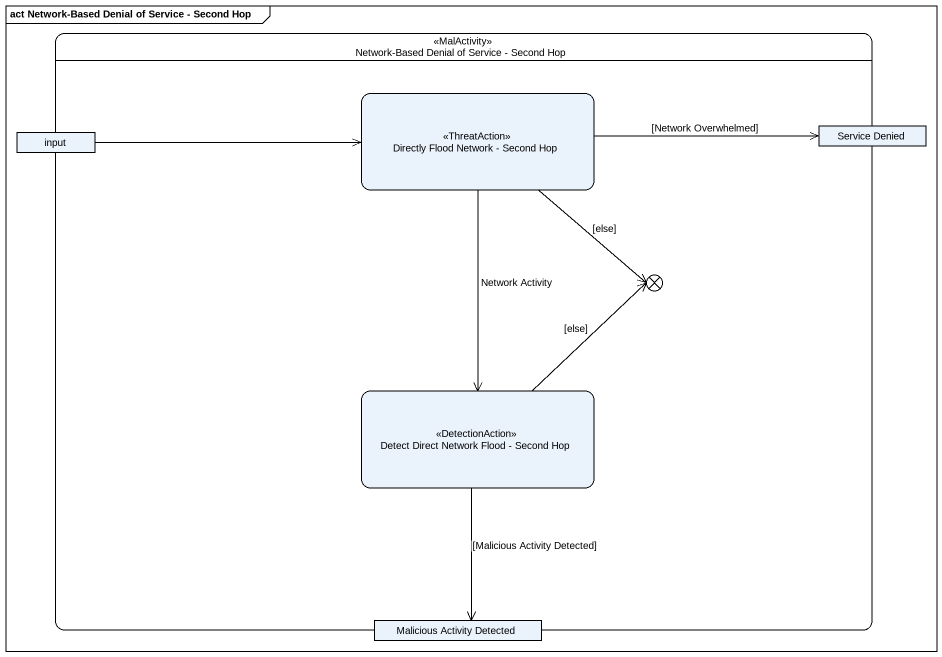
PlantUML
@startuml
mainframe act Network-Based Denial of Service - Second Hop
hide empty description
state "Network-Based Denial of Service - Second Hop" as Network_Based_Denial_of <<MalActivity>> {
  state input <<object>>
  state "Directly Flood Network - Second Hop" as Directly_Flood_Network <<ThreatAction>>
  state "Service Denied" as Service_Denied <<object>>
  state flowfinal1 <<end>>
  state "Detect Direct Network Flood - Second Hop" as Detect_Direct_Network_Flood <<DetectionAction>>
  state "Malicious Activity Detected" as Malicious_Activity_Detected <<object>>
}
input -right-> Directly_Flood_Network
Directly_Flood_Network -right-> Service_Denied : [Network Overwhelmed]
Directly_Flood_Network --> flowfinal1 : [else]
Directly_Flood_Network --> Detect_Direct_Network_Flood : Network Activity
Detect_Direct_Network_Flood -up-> flowfinal1 : [else]
Detect_Direct_Network_Flood --> Malicious_Activity_Detected : [Malicious Activity Detected]
@enduml
